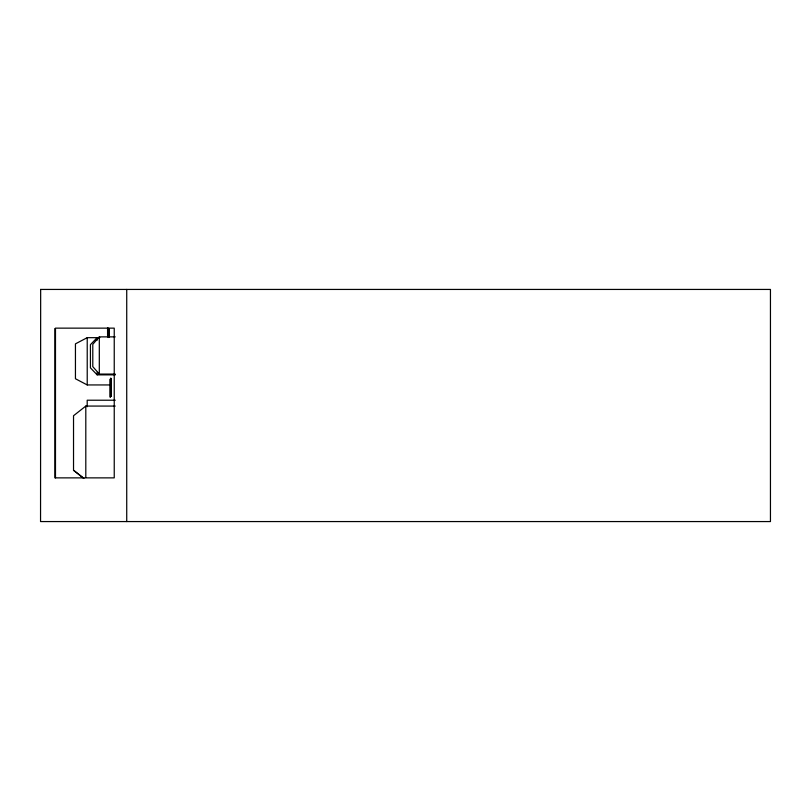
<?xml version="1.0" encoding="UTF-8"?>
<svg xmlns="http://www.w3.org/2000/svg" width="811" height="811" viewBox="0 0 811 811"><rect width="100%" height="100%" fill="white"/><g stroke="black" fill="none" stroke-linecap="round" stroke-linejoin="round"><path stroke-width="1.22" d="M115.223 336.869L99.307 336.869L92.789 344.32L92.789 366.623L99.307 374.074L115.223 374.074M85.804 406.078L73.527 415.739L73.527 470.258L82.965 477.699M99.865 337.67L87.223 337.67L75.443 343.854L75.443 378.757L87.223 384.941L111.229 384.941M40.55 289.436L770.45 289.436L770.45 521.564L40.55 521.564L40.662 289.436M97.178 340.154L97.178 337.66L90.426 344.665L90.426 367.859L97.178 374.864L115.304 374.864M115.274 400.218L87.193 400.218L87.193 406.727M115.213 406.078L85.804 406.068L85.804 477.405M73.527 470.258L83.918 478.439M126.729 289.436L126.729 521.564M111.198 378.534L111.198 396.457M110.985 378.342L110.985 396.275M110.671 378.169L110.671 396.092M110.347 379.082L110.347 397.015M110.134 379.274L110.134 397.208M109.384 328.567L109.384 337.224M108.106 328.06L108.106 337.528M107.569 327.745L107.569 335.511M99.307 336.869L99.307 374.074M97.178 372.371L97.178 374.864M87.223 337.67L87.223 384.941M55.483 477.872L55.483 328.141L114.239 328.141L114.239 477.872L54.895 477.872L54.895 328.496"/></g></svg>
